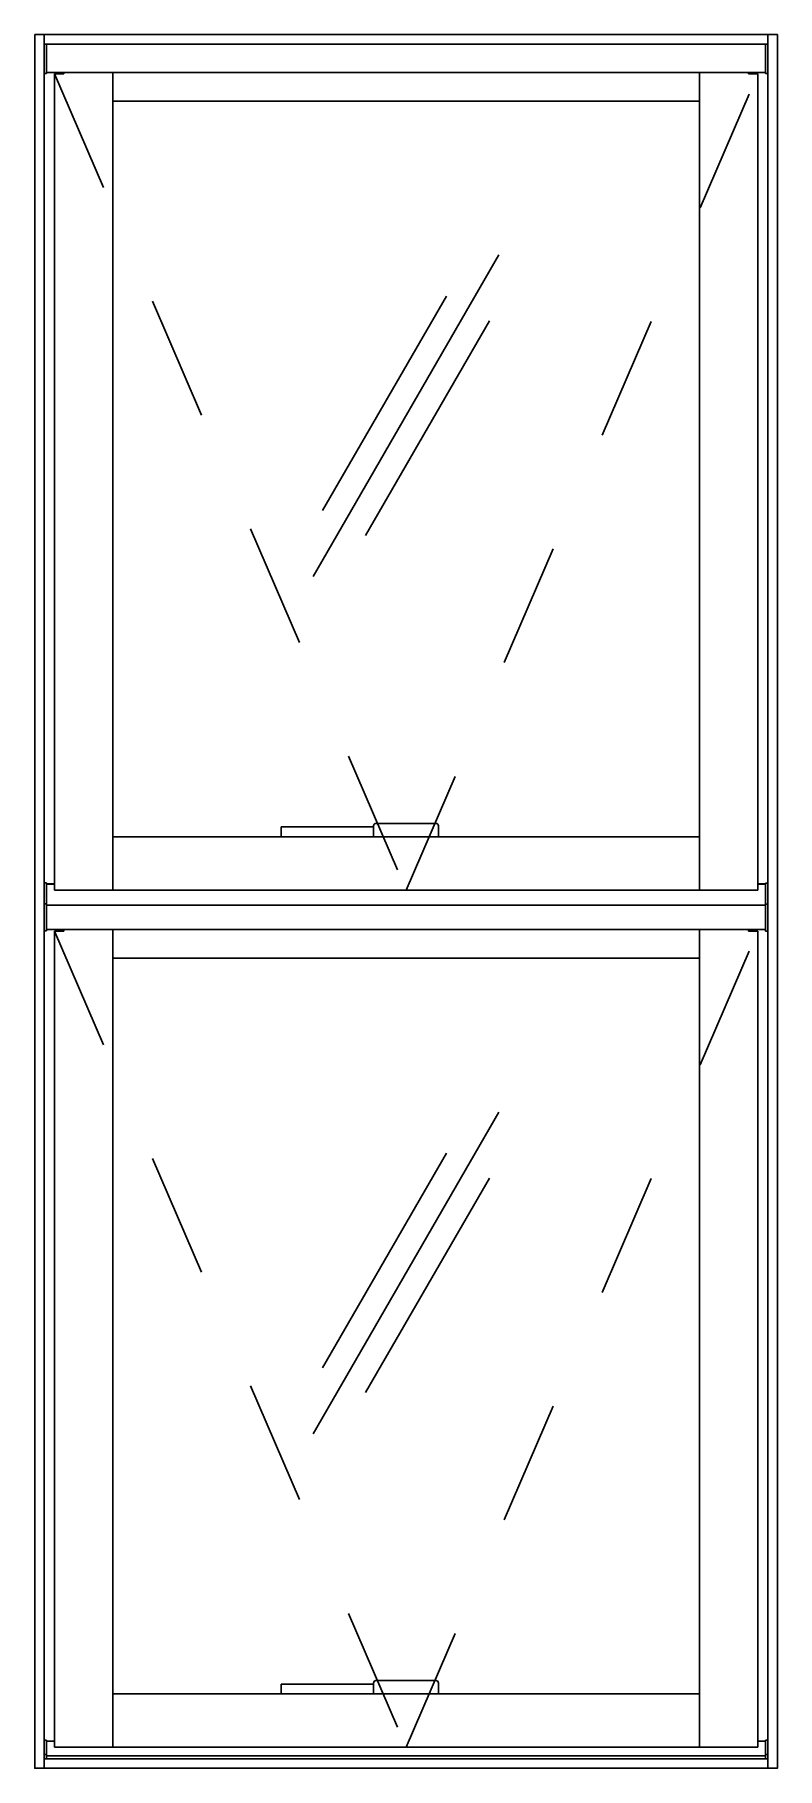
# Model space of a CAD drawing. Header units: millimetres. Extents: x 328.55 to 329.15, y 1061.41 to 1062.81.
import ezdxf

# ---------------------------------------------------------------- set-up
doc = ezdxf.new("R2010")
doc.units = ezdxf.units.MM
doc.header["$LTSCALE"] = 0.5
doc.linetypes.add('HIDDEN2', pattern=[0.1875, 0.125, -0.0625])
doc.layers.add('Gravia_Janelas', color=1, linetype='Continuous')
doc.layers.add('Gravia_Janelas_hidden2', color=1, linetype='HIDDEN2')

msp = doc.modelspace()

# ---------------------------------------------------------------- linework, layer by layer
at = {"layer": 'Gravia_Janelas'}
for p, q in [((328.5459, 1062.8121), (328.5463, 1062.8121)), ((328.5459, 1061.4121), (328.5459, 1062.8121)), ((328.5531, 1062.8121), (328.5463, 1062.8121)), ((328.5531, 1062.8121), (328.5535, 1062.8121)), ((328.5535, 1062.8117), (328.5535, 1062.8121)), ((328.5535, 1062.8121), (329.1383, 1062.8121)), ((328.5535, 1062.8117), (328.5535, 1062.8049)), ((329.1383, 1062.8121), (329.1383, 1062.8117)), ((329.1387, 1062.8121), (329.1383, 1062.8121)), ((329.1383, 1062.8049), (329.1383, 1062.8117)), ((329.1387, 1062.8121), (329.1455, 1062.8121)), ((329.1459, 1062.8121), (329.1455, 1062.8121)), ((329.1459, 1061.4121), (329.1459, 1062.8121)), ((328.5535, 1062.8045), (328.5535, 1062.8049)), ((328.5535, 1062.8045), (329.1383, 1062.8045)), ((328.5535, 1061.4197), (328.5535, 1062.8045)), ((328.5555, 1062.7816), (328.5555, 1062.8045)), ((329.1363, 1062.7816), (329.1363, 1062.8045)), ((329.1383, 1062.8049), (329.1383, 1062.8045)), ((329.1383, 1061.4197), (329.1383, 1062.8045)), ((328.5535, 1062.7806), (328.5555, 1062.7806)), ((328.5555, 1062.7816), (329.1363, 1062.7816)), ((328.5555, 1062.7816), (328.5555, 1062.7806)), ((328.5618, 1062.7804), (328.5632, 1062.7804)), ((328.5618, 1062.1213), (328.5618, 1062.7804)), ((328.5632, 1062.7804), (328.5693, 1062.7804)), ((328.5691, 1062.7804), (328.5691, 1062.7816)), ((328.5693, 1062.7816), (328.5693, 1062.7804)), ((328.6089, 1062.1213), (328.6089, 1062.7816)), ((329.0829, 1062.1213), (329.0829, 1062.7816)), ((329.1225, 1062.7816), (329.1225, 1062.7804)), ((329.1286, 1062.7804), (329.1225, 1062.7804)), ((329.1227, 1062.7804), (329.1227, 1062.7816)), ((329.13, 1062.7804), (329.1286, 1062.7804)), ((329.13, 1062.1213), (329.13, 1062.7804)), ((329.1363, 1062.7816), (329.1363, 1062.7806)), ((329.1363, 1062.7806), (329.1383, 1062.7806)), ((328.6089, 1062.7584), (329.0829, 1062.7584)), ((328.7709, 1062.3744), (328.9209, 1062.6342)), ((328.7785, 1062.4277), (328.8785, 1062.6009)), ((328.8132, 1062.4077), (328.9132, 1062.5809)), ((328.7449, 1062.1723), (328.7456, 1062.1723)), ((328.7449, 1062.1643), (328.7449, 1062.1723)), ((328.7456, 1062.1723), (328.8196, 1062.1723)), ((328.8196, 1062.1731), (328.8196, 1062.1643)), ((328.8701, 1062.1751), (328.8216, 1062.1751)), ((328.8721, 1062.1731), (328.8721, 1062.1643)), ((329.0829, 1062.1643), (328.6089, 1062.1643)), ((328.5539, 1062.1271), (328.5555, 1062.1271)), ((328.5555, 1062.1271), (328.5555, 1062.1261)), ((328.5555, 1062.1263), (328.5618, 1062.1263)), ((328.5555, 1062.1261), (328.5618, 1062.1261)), ((328.5555, 1062.1101), (328.5555, 1062.1261)), ((329.1363, 1062.1263), (329.13, 1062.1263)), ((329.13, 1062.1261), (329.1363, 1062.1261)), ((329.1363, 1062.1259), (329.1363, 1062.1269)), ((329.1363, 1062.1269), (329.1379, 1062.1269)), ((329.1363, 1062.1259), (329.1363, 1062.1099)), ((328.5535, 1062.1101), (328.5555, 1062.1101)), ((328.5555, 1062.1101), (328.5555, 1062.1091)), ((328.5632, 1062.1213), (328.5618, 1062.1213)), ((328.5846, 1062.1213), (328.5632, 1062.1213)), ((328.5846, 1062.1213), (328.6081, 1062.1213)), ((328.6089, 1062.1213), (328.6081, 1062.1213)), ((329.0829, 1062.1213), (328.6089, 1062.1213)), ((329.0829, 1062.1213), (329.0837, 1062.1213)), ((329.1072, 1062.1213), (329.0837, 1062.1213)), ((329.1072, 1062.1213), (329.1286, 1062.1213)), ((329.1286, 1062.1213), (329.13, 1062.1213)), ((328.5555, 1062.1091), (329.1363, 1062.1091)), ((328.5555, 1062.0894), (328.5555, 1062.1091)), ((329.1363, 1062.1089), (329.1363, 1062.1099)), ((329.1363, 1062.1099), (329.1383, 1062.1099)), ((329.1363, 1062.1089), (329.1363, 1062.0892)), ((328.5535, 1062.0884), (328.5555, 1062.0884)), ((328.5555, 1062.0894), (329.1363, 1062.0894)), ((328.5555, 1062.0894), (328.5555, 1062.0884)), ((328.5618, 1062.0882), (328.5632, 1062.0882)), ((328.5618, 1061.4291), (328.5618, 1062.0882)), ((328.5632, 1062.0882), (328.5693, 1062.0882)), ((328.5691, 1062.0882), (328.5691, 1062.0894)), ((328.5693, 1062.0894), (328.5693, 1062.0882)), ((328.6089, 1061.4291), (328.6089, 1062.0894)), ((329.0829, 1061.4291), (329.0829, 1062.0894)), ((329.1225, 1062.0894), (329.1225, 1062.0882)), ((329.1286, 1062.0882), (329.1225, 1062.0882)), ((329.1227, 1062.0882), (329.1227, 1062.0894)), ((329.13, 1062.0882), (329.1286, 1062.0882)), ((329.13, 1061.4291), (329.13, 1062.0882)), ((329.1363, 1062.0882), (329.1363, 1062.0892)), ((329.1363, 1062.0882), (329.1383, 1062.0882)), ((328.6089, 1062.0662), (329.0829, 1062.0662)), ((328.7709, 1061.6822), (328.9209, 1061.942)), ((328.7785, 1061.7355), (328.8785, 1061.9087)), ((328.8132, 1061.7155), (328.9132, 1061.8887)), ((328.7449, 1061.4801), (328.7456, 1061.4801)), ((328.7449, 1061.4721), (328.7449, 1061.4801)), ((328.7456, 1061.4801), (328.8196, 1061.4801)), ((328.8196, 1061.4809), (328.8196, 1061.4721)), ((328.8701, 1061.4829), (328.8216, 1061.4829)), ((328.8721, 1061.4809), (328.8721, 1061.4721)), ((329.0829, 1061.4721), (328.6089, 1061.4721)), ((328.5539, 1061.4349), (328.5555, 1061.4349)), ((328.5555, 1061.4349), (328.5555, 1061.4339)), ((328.5555, 1061.4339), (328.5618, 1061.4339)), ((328.5555, 1061.4231), (328.5555, 1061.4339)), ((328.5632, 1061.4291), (328.5618, 1061.4291)), ((328.5846, 1061.4291), (328.5632, 1061.4291)), ((328.5846, 1061.4291), (328.6081, 1061.4291)), ((328.6089, 1061.4291), (328.6081, 1061.4291)), ((329.0829, 1061.4291), (328.6089, 1061.4291)), ((329.0829, 1061.4291), (329.0837, 1061.4291)), ((329.1072, 1061.4291), (329.0837, 1061.4291)), ((329.1072, 1061.4291), (329.1286, 1061.4291)), ((329.1286, 1061.4291), (329.13, 1061.4291)), ((329.1363, 1061.4339), (329.13, 1061.4339)), ((329.1363, 1061.4349), (329.1379, 1061.4349)), ((329.1363, 1061.4349), (329.1363, 1061.4339)), ((329.1363, 1061.4231), (329.1363, 1061.4339)), ((328.5463, 1061.4121), (328.5459, 1061.4121)), ((328.5463, 1061.4121), (328.5531, 1061.4121)), ((328.5535, 1061.4121), (328.5531, 1061.4121)), ((328.5535, 1061.4231), (328.5555, 1061.4231)), ((328.5535, 1061.4193), (328.5535, 1061.4197)), ((328.5535, 1061.4197), (329.1383, 1061.4197)), ((328.5535, 1061.4193), (328.5535, 1061.4125)), ((328.5535, 1061.4121), (328.5535, 1061.4125)), ((328.5535, 1061.4121), (329.1383, 1061.4121)), ((328.5555, 1061.4231), (328.5555, 1061.4221)), ((328.5555, 1061.4221), (329.1363, 1061.4221)), ((328.5555, 1061.4197), (328.5555, 1061.4221)), ((329.1363, 1061.4231), (329.1383, 1061.4231)), ((329.1363, 1061.4231), (329.1363, 1061.4221)), ((329.1363, 1061.4197), (329.1363, 1061.4221)), ((329.1383, 1061.4197), (329.1383, 1061.4193)), ((329.1383, 1061.4125), (329.1383, 1061.4193)), ((329.1383, 1061.4125), (329.1383, 1061.4121)), ((329.1383, 1061.4121), (329.1387, 1061.4121)), ((329.1455, 1061.4121), (329.1387, 1061.4121)), ((329.1455, 1061.4121), (329.1459, 1061.4121))]:
    msp.add_line(p, q, dxfattribs=at)
at = {"layer": 'Gravia_Janelas', "color": 2}
msp.add_lwpolyline([(328.5459, 1062.8121), (329.1459, 1062.8121), (329.1459, 1061.4121), (328.5459, 1061.4121)], close=True, dxfattribs=at)
at = {"layer": 'Gravia_Janelas'}
for centre, start, end in [((328.8216, 1062.1731), 90, 180), ((328.8701, 1062.1731), 0, 90), ((328.8216, 1061.4809), 90, 180), ((328.8701, 1061.4809), 0, 90)]:
    msp.add_arc(centre, 0.002, start, end, dxfattribs=at)
at = {"layer": 'Gravia_Janelas_hidden2'}
for points in [[(328.5618, 1062.7804), (328.8459, 1062.1213), (329.13, 1062.7804)], [(328.5618, 1062.0882), (328.8459, 1061.4291), (329.13, 1062.0882)]]:
    msp.add_lwpolyline(points, dxfattribs=at)

doc.saveas('drawing.dxf')
